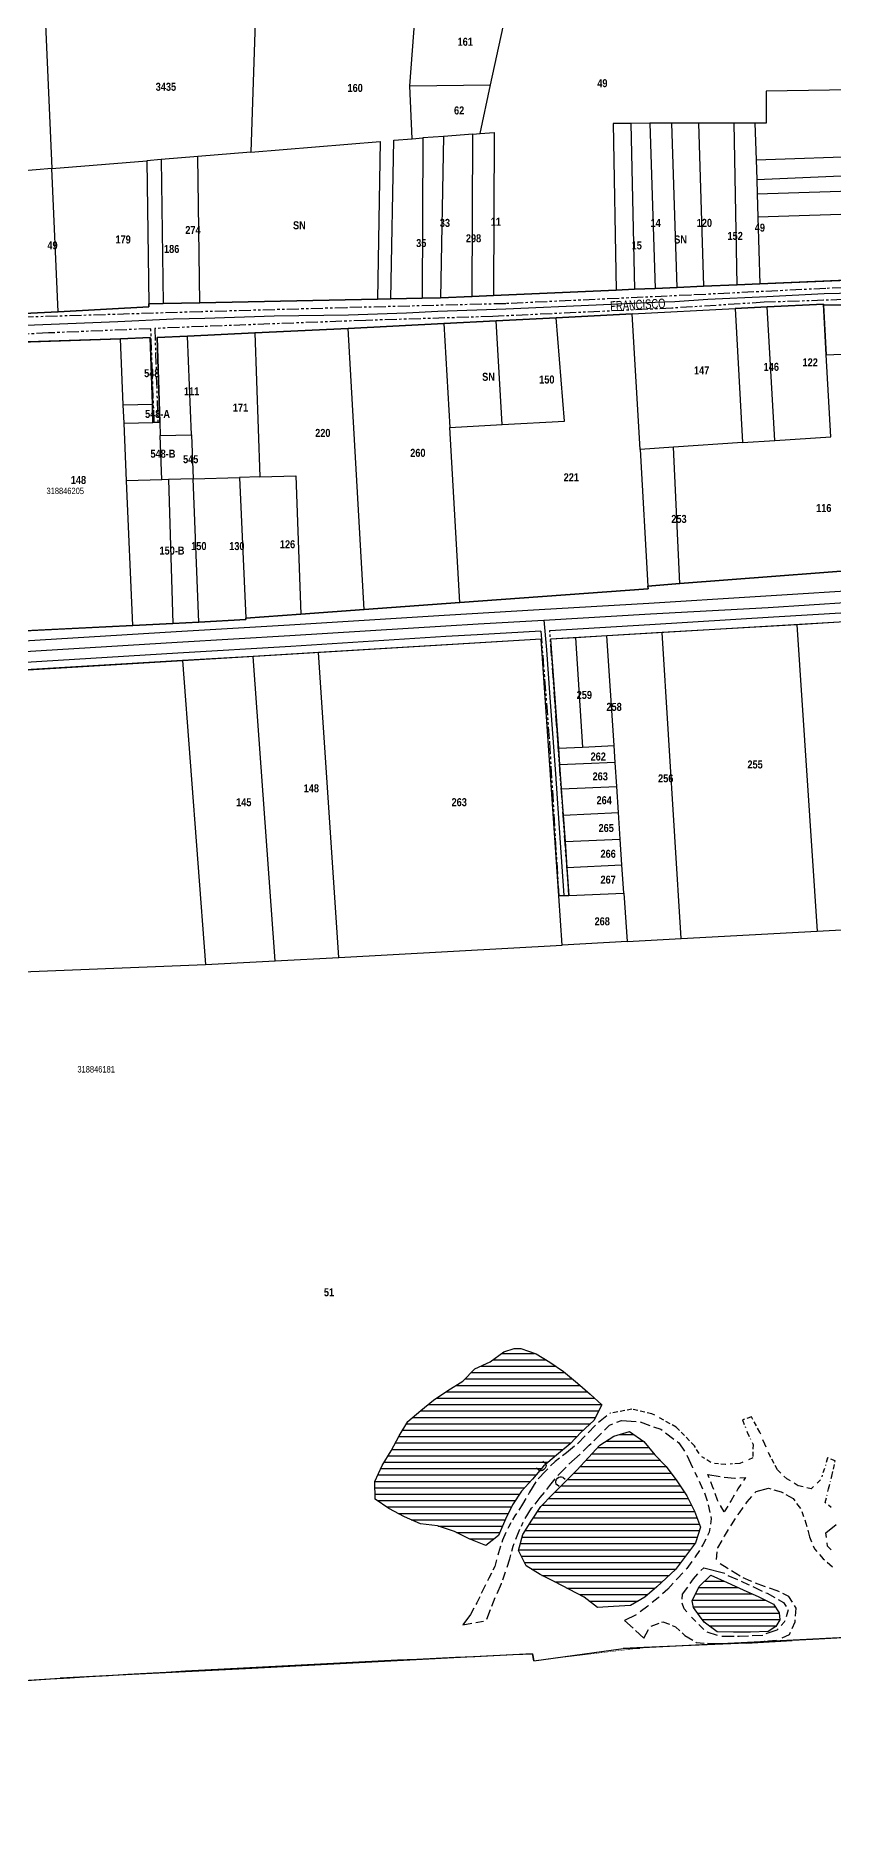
# Model space of a CAD drawing. Extents: x 204834 to 208707, y 4853033 to 4855981.
# Drawn here: x 206371 to 206621, y 4853033 to 4853596 of the extents above; entities that cross this region are included whole.
import ezdxf
from ezdxf.enums import TextEntityAlignment as Align

# ---------------------------------------------------------------- set-up
doc = ezdxf.new("R2010")
doc.units = 0
doc.header["$LTSCALE"] = 1.5
doc.header["$MEASUREMENT"] = 0
for name, pattern in [('PHANTOMX2', [5, 2.5, -0.5, 0.5, -0.5, 0.5, -0.5]), ('TRACO_13', [8, 5, -1, 1, -1]), ('TRACO_15', [3, 2, -1])]:
    doc.linetypes.add(name, pattern=pattern)
for name, color, linetype in [('CD-MALHA-LOTES', 40, 'CONTINUOUS'), ('CD_TXT_QUADRA', 7, 'CONTINUOUS'), ('HD-HACH-HIDROG', 160, 'CONTINUOUS'), ('HD-LAGOS-PERENE', 170, 'CONTINUOUS'), ('LM-LIM-SETOR-FISCAL', 7, 'CONTINUOUS'), ('RU-QUADRAS', 6, 'CONTINUOUS'), ('SV-EIXO-RUA-N-PAV', 6, 'CONTINUOUS'), ('SV-EIXO-RUA-PAV', 20, 'CONTINUOUS'), ('SV-PONTE-BUEIRO', 249, 'CONTINUOUS'), ('SV-RUA-NAO-PAV-S-GUIA-C-GUIA', 7, 'PHANTOMX2'), ('SV-RUA-PAVIM-S-GUIA-C-GUIA', 7, 'CONTINUOUS'), ('SV-TXT-RUA-N-PAV-S-GUIA-C-GUIA', 7, 'CONTINUOUS'), ('Th_NmrPort', 7, 'CONTINUOUS')]:
    doc.layers.add(name, color=color, linetype=linetype)
doc.styles.add('ARIAL', font='ARIAL.TTF')
doc.styles.get("Standard").update_dxf_attribs({"font": 'swisscbo.ttf'})
doc.linetypes.add('Limite', pattern='A,20,-3,[130,ltypeshp.shx,S=6.35,R=0,X=0,Y=0],-3,20', length=46)

# ---------------------------------------------------------------- blocks, each defined once
blk = doc.blocks.new('*X4')
at = {"layer": 'HD-HACH-HIDROG', "color": 0}
for p, q in [((206580.462463, 4853112.990122), (206586.551866, 4853112.990183)), ((206576.570462, 4853106.989984), (206599.54931, 4853106.990214)), ((206577.577195, 4853108.990027), (206595.305145, 4853108.990204)), ((206578.583928, 4853110.99007), (206590.86478, 4853110.990193)), ((206576.886905, 4853104.989954), (206602.458685, 4853104.99021)), ((206578.22861, 4853102.989934), (206603.739028, 4853102.990189)), ((206579.686861, 4853100.989916), (206603.865561, 4853100.990158)), ((206581.892496, 4853098.989905), (206602.741171, 4853098.990114))]:
    blk.add_line(p, q, dxfattribs=at)
blk = doc.blocks.new('*X5')
at = {"layer": 'HD-HACH-HIDROG', "color": 0}
for p, q in [((206549.667633, 4853156.760885), (206561.149514, 4853156.761)), ((206553.707479, 4853158.760958), (206558.336809, 4853158.761005)), ((206545.122154, 4853152.760774), (206564.591782, 4853152.760968)), ((206546.997527, 4853154.760825), (206562.919397, 4853154.760985)), ((206539.560619, 4853146.760619), (206569.897749, 4853146.760922)), ((206541.459531, 4853148.760671), (206568.44562, 4853148.760941)), ((206543.274114, 4853150.760722), (206566.50663, 4853150.760954)), ((206533.54416, 4853140.76046), (206574.091442, 4853140.760865)), ((206535.555418, 4853142.760513), (206572.730737, 4853142.760885)), ((206537.560566, 4853144.760566), (206571.349878, 4853144.760904)), ((206528.200014, 4853134.760307), (206577.230157, 4853134.760798)), ((206529.638318, 4853136.760355), (206576.257412, 4853136.760821)), ((206531.579702, 4853138.760407), (206575.275957, 4853138.760844)), ((206524.36208, 4853128.76017), (206578.761559, 4853128.760714)), ((206525.617714, 4853130.760216), (206578.753223, 4853130.760747)), ((206526.891573, 4853132.760261), (206577.99169, 4853132.760772)), ((206522.875527, 4853124.760089), (206577.414409, 4853124.760635)), ((206523.412026, 4853126.760128), (206578.140148, 4853126.760675)), ((206522.339027, 4853122.760051), (206575.883272, 4853122.760586)), ((206523.151131, 4853120.760026), (206574.352814, 4853120.760538)), ((206524.129956, 4853118.760003), (206572.849163, 4853118.76049)), ((206526.278443, 4853116.759991), (206571.345513, 4853116.760442)), ((206529.572329, 4853114.759991), (206569.247719, 4853114.760388)), ((206533.588892, 4853112.759998), (206567.11851, 4853112.760334)), ((206537.366661, 4853110.760003), (206564.948831, 4853110.760279)), ((206541.285783, 4853108.760009), (206562.650894, 4853108.760223)), ((206544.372835, 4853106.760007), (206559.628484, 4853106.76016))]:
    blk.add_line(p, q, dxfattribs=at)
blk = doc.blocks.new('*X6')
at = {"layer": 'HD-HACH-HIDROG', "color": 0}
for p, q in [((206510.337818, 4853180.160907), (206533.881902, 4853180.161143)), ((206514.29655, 4853182.16098), (206530.816166, 4853182.161145)), ((206517.062868, 4853184.16104), (206527.291408, 4853184.161143)), ((206502.78624, 4853174.160733), (206541.468626, 4853174.161119)), ((206505.505368, 4853176.160793), (206539.104846, 4853176.161129)), ((206507.402853, 4853178.160845), (206536.708141, 4853178.161138)), ((206494.02568, 4853168.160546), (206548.207671, 4853168.161088)), ((206496.711523, 4853170.160606), (206546.005278, 4853170.161099)), ((206499.668711, 4853172.160668), (206543.766883, 4853172.161109)), ((206489.159448, 4853164.160431), (206546.325609, 4853164.161003)), ((206491.493824, 4853166.160488), (206547.356433, 4853166.161046)), ((206484.846765, 4853158.160289), (206540.525818, 4853158.160846)), ((206486.039251, 4853160.160334), (206542.537653, 4853160.160899)), ((206487.247242, 4853162.160379), (206544.7121, 4853162.160954)), ((206481.508941, 4853152.160157), (206533.810258, 4853152.16068)), ((206482.700795, 4853154.160202), (206536.221979, 4853154.160737)), ((206483.77378, 4853156.160246), (206538.592434, 4853156.160794)), ((206478.319893, 4853146.160026), (206527.748201, 4853146.16052)), ((206479.219321, 4853148.160068), (206529.483245, 4853148.160571)), ((206480.284513, 4853150.160112), (206531.555958, 4853150.160624)), ((206477.418622, 4853142.159951), (206524.178204, 4853142.160419)), ((206477.420466, 4853144.159984), (206525.987268, 4853144.16047)), ((206477.459064, 4853140.159918), (206522.596093, 4853140.16037)), ((206478.16568, 4853138.159892), (206521.275308, 4853138.160324)), ((206481.040262, 4853136.159888), (206520.058196, 4853136.160278)), ((206484.603956, 4853134.159891), (206519.038039, 4853134.160235)), ((206488.732351, 4853132.159899), (206518.037269, 4853132.160192)), ((206497.161166, 4853130.15995), (206517.193501, 4853130.160151)), ((206502.872684, 4853128.159975), (206516.349734, 4853128.160109)), ((206506.971025, 4853126.159983), (206514.568462, 4853126.160058))]:
    blk.add_line(p, q, dxfattribs=at)
blk = doc.blocks.new('COD119', base_point=(205216.54, 4854430.11))
at = {"layer": 'SV-PONTE-BUEIRO'}
blk.add_lwpolyline([(205215.03, 4854428.11), (205215.03, 4854428.943333), (205215.03, 4854429.068333), (205215.155833, 4854429.401667), (205215.4075, 4854429.776667), (205215.785, 4854429.985), (205216.288333, 4854430.11), (205216.791667, 4854430.11), (205217.295, 4854429.985), (205217.6725, 4854429.776667), (205217.924167, 4854429.401667), (205218.05, 4854429.068333), (205218.05, 4854428.943333), (205218.05, 4854428.11)], dxfattribs=at)

msp = doc.modelspace()

# ---------------------------------------------------------------- linework, layer by layer
at = {"layer": 'CD-MALHA-LOTES', "linetype": 'Continuous'}
for p, q in [((206513.54, 4853580.56), (206520.4, 4853612.31)), ((206488.3, 4853580.18), (206490.54, 4853610.16)), ((206374.36, 4853601.74), (206376.42, 4853554.38)), ((206440.12, 4853606.51), (206438.61, 4853559.53)), ((206488.3, 4853580.18), (206513.54, 4853580.56)), ((206489.04, 4853563.67), (206488.3, 4853580.18)), ((206510.25, 4853565.33), (206513.54, 4853580.56)), ((206641.95, 4853579.29), (206599.6, 4853578.54)), ((206599.6, 4853578.54), (206599.6, 4853568.6)), ((206557.34, 4853568.5), (206551.81, 4853568.49)), ((206551.81, 4853568.49), (206552.79, 4853516.4)), ((206563.31, 4853568.52), (206557.34, 4853568.5)), ((206557.34, 4853568.5), (206558.52, 4853516.65)), ((206570.21, 4853568.53), (206563.31, 4853568.52)), ((206563.31, 4853568.52), (206564.9, 4853516.93)), ((206578.45, 4853568.55), (206570.21, 4853568.53)), ((206571.79, 4853517.22), (206570.21, 4853568.53)), ((206589.6, 4853568.58), (206578.45, 4853568.55)), ((206578.45, 4853568.55), (206580.01, 4853517.58)), ((206596.13, 4853568.59), (206589.6, 4853568.58)), ((206590.56, 4853518.04), (206589.6, 4853568.58)), ((206599.6, 4853568.6), (206596.13, 4853568.59)), ((206596.13, 4853568.59), (206596.48, 4853557.15)), ((206438.61, 4853559.53), (206478.99, 4853562.88)), ((206478.99, 4853562.88), (206478.14, 4853513.61)), ((206482.4, 4853513.7), (206483.25, 4853563.21)), ((206483.25, 4853563.21), (206489.04, 4853563.67)), ((206489.04, 4853563.67), (206492.38, 4853563.93)), ((206492.38, 4853563.93), (206492.18, 4853513.9)), ((206498.78, 4853564.43), (206492.38, 4853563.93)), ((206498.78, 4853564.43), (206497.92, 4853514.02)), ((206507.98, 4853565.15), (206498.78, 4853564.43)), ((206507.78, 4853514.45), (206507.98, 4853565.15)), ((206507.98, 4853565.15), (206510.25, 4853565.33)), ((206510.25, 4853565.33), (206514.68, 4853565.68)), ((206514.68, 4853565.68), (206514.39, 4853514.74)), ((206376.42, 4853554.38), (206406.09, 4853556.84)), ((206410.56, 4853557.21), (206406.09, 4853556.84)), ((206406.09, 4853556.84), (206406.69, 4853512.14)), ((206422.05, 4853558.16), (206410.56, 4853557.21)), ((206410.56, 4853557.21), (206411.17, 4853512.23)), ((206438.61, 4853559.53), (206422.05, 4853558.16)), ((206422.66, 4853512.47), (206422.05, 4853558.16)), ((206596.48, 4853557.15), (206642.79, 4853558.65)), ((206596.48, 4853557.15), (206596.67, 4853550.97)), ((206376.42, 4853554.38), (206366.61, 4853553.57)), ((206378.37, 4853509.61), (206376.42, 4853554.38)), ((206596.67, 4853550.97), (206643.02, 4853552.99)), ((206596.67, 4853550.97), (206596.81, 4853546.52)), ((206596.81, 4853546.52), (206643.22, 4853548.02)), ((206596.81, 4853546.52), (206597.03, 4853539.24)), ((206643.52, 4853540.74), (206597.03, 4853539.24)), ((206597.03, 4853539.24), (206597.68, 4853518.35)), ((206552.79, 4853516.4), (206558.52, 4853516.65)), ((206558.52, 4853516.65), (206564.9, 4853516.93)), ((206564.9, 4853516.93), (206571.79, 4853517.22)), ((206571.79, 4853517.22), (206580.01, 4853517.58)), ((206580.01, 4853517.58), (206590.56, 4853518.04)), ((206590.56, 4853518.04), (206597.68, 4853518.35)), ((206597.68, 4853518.35), (206644.35, 4853520.37)), ((206378.37, 4853509.61), (206406.7, 4853511.13)), ((206406.69, 4853512.14), (206411.17, 4853512.23)), ((206406.7, 4853511.13), (206406.69, 4853512.14)), ((206411.17, 4853512.23), (206422.66, 4853512.47)), ((206422.66, 4853512.47), (206478.14, 4853513.61)), ((206478.14, 4853513.61), (206482.4, 4853513.7)), ((206482.4, 4853513.7), (206492.18, 4853513.9)), ((206492.18, 4853513.9), (206497.92, 4853514.02)), ((206497.92, 4853514.02), (206507.78, 4853514.45)), ((206507.78, 4853514.45), (206514.39, 4853514.74)), ((206514.39, 4853514.74), (206552.79, 4853516.4)), ((206599.99, 4853511.15), (206589.91, 4853510.63)), ((206617.54, 4853512.05), (206599.99, 4853511.15)), ((206602.3, 4853469.39), (206599.99, 4853511.15)), ((206618.43, 4853496.13), (206617.54, 4853512.05)), ((206644.52, 4853512.05), (206617.56, 4853511.71)), ((206617.56, 4853511.71), (206618.43, 4853496.13)), ((206367.63, 4853509.11), (206378.37, 4853509.61)), ((206498.91, 4853505.95), (206468.97, 4853504.41)), ((206515.31, 4853506.8), (206498.91, 4853505.95)), ((206498.91, 4853505.95), (206500.76, 4853473.47)), ((206533.97, 4853507.76), (206515.31, 4853506.8)), ((206517.15, 4853474.39), (206515.31, 4853506.8)), ((206557.8, 4853508.98), (206533.97, 4853507.76)), ((206536.63, 4853475.48), (206533.97, 4853507.76)), ((206557.8, 4853508.98), (206589.91, 4853510.63)), ((206560.23, 4853466.64), (206557.8, 4853508.98)), ((206589.91, 4853510.63), (206592.23, 4853468.73)), ((206397.84, 4853501.22), (206357.11, 4853499.8)), ((206407.15, 4853501.54), (206397.84, 4853501.22)), ((206398.75, 4853480.51), (206397.84, 4853501.22)), ((206407.82, 4853480.78), (206407.15, 4853501.54)), ((206418.82, 4853502.04), (206409.32, 4853501.59)), ((206409.32, 4853501.59), (206410.17, 4853475.11)), ((206439.85, 4853503.03), (206418.82, 4853502.04)), ((206420.04, 4853471.22), (206418.82, 4853502.04)), ((206468.97, 4853504.41), (206439.85, 4853503.03)), ((206439.85, 4853503.03), (206441.41, 4853458.06)), ((206473.97, 4853416.59), (206468.97, 4853504.41)), ((206618.43, 4853496.13), (206641.95, 4853497.2)), ((206619.86, 4853470.53), (206618.43, 4853496.13)), ((206398.75, 4853480.51), (206407.82, 4853480.78)), ((206398.99, 4853474.77), (206398.75, 4853480.51)), ((206408, 4853475.05), (206407.82, 4853480.78)), ((206398.99, 4853474.77), (206408, 4853475.05)), ((206399.77, 4853456.81), (206398.99, 4853474.77)), ((206410.17, 4853475.11), (206408, 4853475.05)), ((206410.17, 4853475.11), (206410.3, 4853470.93)), ((206500.76, 4853473.47), (206517.15, 4853474.39)), ((206503.87, 4853418.77), (206500.76, 4853473.47)), ((206517.15, 4853474.39), (206536.63, 4853475.48)), ((206410.3, 4853470.93), (206420.04, 4853471.22)), ((206410.74, 4853457.14), (206410.3, 4853470.93)), ((206420.04, 4853471.22), (206420.58, 4853457.43)), ((206570.72, 4853467.33), (206560.23, 4853466.64)), ((206560.23, 4853466.64), (206562.67, 4853423.94)), ((206592.23, 4853468.73), (206570.72, 4853467.33)), ((206572.66, 4853424.7), (206570.72, 4853467.33)), ((206592.23, 4853468.73), (206602.3, 4853469.39)), ((206602.3, 4853469.39), (206619.86, 4853470.53)), ((206410.74, 4853457.14), (206399.77, 4853456.81)), ((206401.73, 4853411.64), (206399.77, 4853456.81)), ((206412.86, 4853457.2), (206410.74, 4853457.14)), ((206420.58, 4853457.43), (206412.86, 4853457.2)), ((206412.86, 4853457.2), (206414.19, 4853412.27)), ((206420.58, 4853457.43), (206435.01, 4853457.86)), ((206422.35, 4853412.69), (206420.58, 4853457.43)), ((206441.41, 4853458.06), (206435.01, 4853457.86)), ((206435.01, 4853457.86), (206437.03, 4853413.9)), ((206441.41, 4853458.06), (206452.68, 4853458.39)), ((206452.68, 4853458.39), (206454.27, 4853415.15)), ((206572.66, 4853424.7), (206646.27, 4853430.33)), ((206503.87, 4853418.77), (206562.72, 4853423.05)), ((206562.67, 4853423.94), (206572.66, 4853424.7)), ((206562.72, 4853423.05), (206562.67, 4853423.94)), ((206454.27, 4853415.15), (206473.97, 4853416.59)), ((206473.97, 4853416.59), (206503.87, 4853418.77)), ((206365.7, 4853409.81), (206401.73, 4853411.64)), ((206401.73, 4853411.64), (206414.19, 4853412.27)), ((206414.19, 4853412.27), (206422.35, 4853412.69)), ((206422.35, 4853412.69), (206437.05, 4853413.44)), ((206437.03, 4853413.9), (206454.27, 4853415.15)), ((206437.05, 4853413.44), (206437.03, 4853413.9)), ((206609.18, 4853411.84), (206567.13, 4853409.37)), ((206629.04, 4853413.01), (206609.18, 4853411.84)), ((206609.18, 4853411.84), (206615.58, 4853316.08)), ((206529.28, 4853407.31), (206459.78, 4853403.17)), ((206534.81, 4853327.09), (206529.28, 4853407.31)), ((206540.1, 4853407.78), (206532.26, 4853407.32)), ((206532.26, 4853407.32), (206534.7, 4853373.3)), ((206549.8, 4853408.35), (206540.1, 4853407.78)), ((206540.1, 4853407.78), (206542.24, 4853373.62)), ((206567.13, 4853409.37), (206549.8, 4853408.35)), ((206552.09, 4853374.05), (206549.8, 4853408.35)), ((206573.12, 4853313.75), (206567.13, 4853409.37)), ((206417.22, 4853400.64), (206287.11, 4853392.89)), ((206439.36, 4853401.96), (206417.22, 4853400.64)), ((206417.22, 4853400.64), (206424.43, 4853305.7)), ((206459.78, 4853403.17), (206439.36, 4853401.96)), ((206446.21, 4853306.83), (206439.36, 4853401.96)), ((206466.15, 4853307.87), (206459.78, 4853403.17)), ((206534.7, 4853373.3), (206542.24, 4853373.62)), ((206534.7, 4853373.3), (206535.07, 4853368.06)), ((206542.24, 4853373.62), (206552.09, 4853374.05)), ((206552.44, 4853368.81), (206552.09, 4853374.05)), ((206542.57, 4853368.38), (206535.07, 4853368.06)), ((206535.07, 4853368.06), (206535.61, 4853360.55)), ((206552.44, 4853368.81), (206542.57, 4853368.38)), ((206552.94, 4853361.29), (206552.44, 4853368.81)), ((206535.61, 4853360.55), (206552.94, 4853361.29)), ((206535.61, 4853360.55), (206536.2, 4853352.38)), ((206553.49, 4853353.12), (206552.94, 4853361.29)), ((206536.2, 4853352.38), (206553.49, 4853353.12)), ((206536.2, 4853352.38), (206536.79, 4853344.13)), ((206554.04, 4853344.87), (206553.49, 4853353.12)), ((206536.79, 4853344.13), (206554.04, 4853344.87)), ((206536.79, 4853344.13), (206537.37, 4853336.03)), ((206554.58, 4853336.77), (206554.04, 4853344.87)), ((206537.37, 4853336.03), (206554.58, 4853336.77)), ((206555.17, 4853327.95), (206554.58, 4853336.77)), ((206537.37, 4853336.03), (206538, 4853327.22)), ((206538, 4853327.22), (206534.81, 4853327.09)), ((206535.88, 4853311.7), (206534.81, 4853327.09)), ((206538, 4853327.22), (206555.17, 4853327.95)), ((206555.17, 4853327.95), (206556.18, 4853312.81)), ((206573.12, 4853313.75), (206615.58, 4853316.08)), ((206615.58, 4853316.08), (206634.17, 4853317.12)), ((206466.15, 4853307.87), (206535.88, 4853311.7)), ((206556.18, 4853312.81), (206535.88, 4853311.7)), ((206556.18, 4853312.81), (206573.12, 4853313.75)), ((206294.8, 4853300.38), (206424.43, 4853305.7)), ((206424.43, 4853305.7), (206446.21, 4853306.83)), ((206446.21, 4853306.83), (206466.15, 4853307.87)), ((206625.51, 4853095.4), (206614.27, 4853094.76)), ((206526.63, 4853090.28), (206502.04, 4853089.01)), ((206527.08, 4853088.1), (206526.63, 4853090.28)), ((206527.08, 4853088.1), (206555, 4853091.92)), ((206561.38, 4853092.2), (206555, 4853091.92)), ((206593.51, 4853093.58), (206561.38, 4853092.2)), ((206593.51, 4853093.58), (206607.71, 4853094.39)), ((206614.27, 4853094.76), (206607.71, 4853094.39)), ((206403.59, 4853083.9), (206379.03, 4853082.63)), ((206436.89, 4853085.63), (206403.59, 4853083.9)), ((206466.47, 4853087.16), (206436.89, 4853085.63)), ((206492.29, 4853088.5), (206466.47, 4853087.16)), ((206502.04, 4853089.01), (206492.29, 4853088.5)), ((206333.9, 4853079.74), (206379.03, 4853082.63))]:
    msp.add_line(p, q, dxfattribs=at)
at = {"layer": 'HD-LAGOS-PERENE'}
for points in [[(206523.21, 4853141.09), (206520.41, 4853136.85), (206518.13, 4853132.38), (206515.97, 4853127.26), (206512.02, 4853124.16), (206506.87, 4853126.2), (206502.22, 4853128.48), (206496.89, 4853130.25), (206491.66, 4853130.86), (206486.57, 4853133.12), (206481.73, 4853135.68), (206477.49, 4853138.63), (206477.38, 4853144.07), (206479.66, 4853149.14), (206482.47, 4853153.73), (206484.97, 4853158.39), (206487.7, 4853162.91), (206491.68, 4853166.32), (206495.72, 4853169.49), (206500.2, 4853172.52), (206504.85, 4853175.47), (206508.55, 4853179.37), (206513.41, 4853181.52), (206517.67, 4853184.6), (206520.87, 4853185.63), (206523, 4853185.64), (206527.73, 4853184.01), (206532.07, 4853181.41), (206536.35, 4853178.46), (206540.7, 4853174.83), (206544.63, 4853171.41), (206548.33, 4853168.05), (206545.82, 4853163.18), (206541.83, 4853159.51), (206538.35, 4853155.91), (206534.08, 4853152.4), (206530.09, 4853148.86), (206526.62, 4853144.86)], [(206565.5, 4853111.24), (206561.72, 4853107.95), (206557.22, 4853105.39), (206551.98, 4853105.03), (206546.96, 4853104.76), (206542.73, 4853108.03), (206538.16, 4853110.34), (206533.57, 4853112.77), (206529.05, 4853115.02), (206524.59, 4853117.82), (206522.28, 4853122.54), (206523.64, 4853127.61), (206526.44, 4853132.07), (206529.24, 4853136.35), (206532.88, 4853140.1), (206536.47, 4853143.67), (206540.47, 4853147.67), (206544.09, 4853151.66), (206547.7, 4853155.51), (206552.01, 4853158.25), (206556.96, 4853159.74), (206561.39, 4853156.59), (206564.81, 4853152.5), (206568.41, 4853148.81), (206571.67, 4853144.32), (206574.82, 4853139.69), (206577.2, 4853134.84), (206579.1, 4853129.85), (206577.59, 4853124.99), (206574.39, 4853120.81), (206571.27, 4853116.66)], [(206578.83, 4853102.18), (206576.94, 4853104.72), (206576.5, 4853106.85), (206578.75, 4853111.32), (206582.39, 4853114.87), (206587.46, 4853112.58), (206592.45, 4853110.25), (206597.3, 4853108.11), (206601.92, 4853105.81), (206603.74, 4853103.05), (206603.87, 4853100.92), (206602.67, 4853098.86), (206600.21, 4853097.25), (206594.69, 4853096.99), (206589.39, 4853097.07), (206584.36, 4853097.18), (206580.27, 4853100.18)]]:
    msp.add_lwpolyline(points, close=True, dxfattribs=at)
at = {"layer": 'LM-LIM-SETOR-FISCAL', "linetype": 'Limite', "ltscale": 0.1, "const_width": 0.13, "flags": 128}
msp.add_lwpolyline([(208132.13, 4853213.19), (208114.89, 4853209.76), (208079.6, 4853197.34), (208051.55, 4853180.72), (208025.58, 4853147.48), (208008.96, 4853121.51), (207990.27, 4853095.54), (207977.18, 4853074.27), (207977.18, 4853074.27), (207977.25, 4853074.22), (207977.18, 4853074.27), (207956.1, 4853085.93), (207945.82, 4853090.68), (207936.07, 4853099.64), (207925.79, 4853113.08), (207912.87, 4853122.04), (207901.27, 4853129.42), (207885.99, 4853134.43), (207866.22, 4853130.48), (207857.06, 4853117.3), (207855.74, 4853109.65), (207854.29, 4853104.12), (207849.81, 4853098.58), (207843.48, 4853094.63), (207832.35, 4853091.47), (207826.81, 4853088.04), (207822.46, 4853090.02), (207820.49, 4853094.5), (207817.85, 4853098.72), (207811.26, 4853102.27), (207805.07, 4853103.59), (207799.14, 4853104.38), (207790.7, 4853104.38), (207787.01, 4853100.03), (207786.62, 4853093.31), (207788.2, 4853087.12), (207790.57, 4853079.61), (207790.97, 4853071.24), (207790.84, 4853064.52), (207788.33, 4853057.66), (207782.8, 4853050.28), (207778.71, 4853047.25), (207773.44, 4853045.67), (207762.04, 4853043.3), (207754.13, 4853041.45), (207747.15, 4853035.92), (207736.87, 4853033.41), (207724.88, 4853033.81), (207719.34, 4853036.97), (207718.29, 4853046.46), (207718.15, 4853057.73), (207718.02, 4853064.06), (207716.7, 4853070.78), (207713.41, 4853075.39), (207708.27, 4853076.71), (207703.66, 4853075.26), (207699.7, 4853071.57), (207695.82, 4853066.3), (207691.07, 4853063.26), (207679.08, 4853063.26), (207668.54, 4853066.43), (207663.92, 4853071.17), (207660.23, 4853076.31), (207656.54, 4853081.71), (207653.12, 4853086.99), (207651.8, 4853094.76), (207650.35, 4853101.35), (207645.47, 4853108.07), (207638.75, 4853112.42), (207633.48, 4853114.13), (207625.51, 4853116.05), (207616.55, 4853118.55), (207607.72, 4853121.45), (207599.15, 4853123.03), (207589.26, 4853124.48), (207579.64, 4853122.9), (207567.98, 4853122.5), (207563.63, 4853123.29), (207559.41, 4853125.53), (207549.66, 4853131.07), (207540.31, 4853134.1), (207534.9, 4853135.16), (207526.34, 4853135.42), (207517.37, 4853134.63), (207509.86, 4853132.26), (207501.03, 4853132.12), (207496.16, 4853134.1), (207489.44, 4853138.19), (207485.09, 4853140.95), (207483.24, 4853145.3), (207433.38, 4853135.75), (207434.67, 4853127.72), (207426.82, 4853124.81), (207415.73, 4853122.98), (207396.77, 4853120.95), (207392.49, 4853119.11), (207387.47, 4853118.39), (207381.3, 4853117.24), (207376.56, 4853116.38), (207369.1, 4853115.23), (207357.97, 4853112.75), (207344.5, 4853111.15), (207333.42, 4853111.36), (207328.77, 4853111.37), (207320.7, 4853109.57), (207319.42, 4853105.86), (207317.92, 4853104.36), (207313.42, 4853103), (207306.84, 4853102), (207303.18, 4853099.75), (207300.74, 4853099.94), (207297.24, 4853101.27), (207294.36, 4853102.41), (207290.13, 4853102.41), (207285.91, 4853101.58), (207283.75, 4853100.66), (207281.89, 4853098.7), (207278.14, 4853097.67), (207267.11, 4853095.09), (207250.59, 4853091.4), (207242.24, 4853089.87), (207232.02, 4853089.01), (207225.74, 4853087.76), (207218.42, 4853086.81), (207208.78, 4853084.88), (207201.06, 4853083.36), (207192.55, 4853081.52), (207188.75, 4853080.47), (207183.81, 4853079.34), (207181.54, 4853078.81), (207178.97, 4853078.21), (207175.42, 4853077.24), (207161.51, 4853073.61), (207134.62, 4853067.5), (207121.18, 4853063.43), (207109.77, 4853060.98), (207083.02, 4853055.24), (207071.92, 4853053.66), (207063.04, 4853052.2), (207057.57, 4853051.22), (207048.59, 4853049.32), (207041.5, 4853047.9), (207028.02, 4853045.07), (207018.95, 4853043.22), (207009.04, 4853041.02), (207007.25, 4853052.87), (207006.42, 4853057.28), (207004.98, 4853065.92), (207003.06, 4853076.97), (207001.71, 4853082.51), (207000.15, 4853089.03), (206998.25, 4853095.75), (206995.98, 4853101.99), (206993.74, 4853107.81), (206987.39, 4853105.57), (206977.81, 4853100.47), (206967.6, 4853097.61), (206962.59, 4853093.58), (206958.92, 4853089.46), (206955.6, 4853082.5), (206950.01, 4853078.17), (206943.28, 4853074.5), (206936.66, 4853071.45), (206932.61, 4853069.6), (206929.01, 4853068.36), (206924.61, 4853067.87), (206920.58, 4853068.19), (206915.12, 4853068.72), (206902.95, 4853070.8), (206891.38, 4853067.85), (206880.4, 4853065.73), (206872.64, 4853064.04), (206858.24, 4853060.22), (206847.8, 4853057.54), (206840.17, 4853055.43), (206828.46, 4853052.32), (206822.53, 4853050.63), (206811.52, 4853047.66), (206803.01, 4853045.24), (206783.97, 4853039.27), (206779.35, 4853035.22), (206768.83, 4853039.64), (206726.11, 4853063.48), (206713.2, 4853068.45), (206676.44, 4853090.31), (206672.42, 4853095.9), (206668.43, 4853097.71), (206665.78, 4853098.35), (206614.27, 4853094.76), (206560.2, 4853092.06), (206527.07, 4853088.1), (206526.63, 4853090.28), (206436.89, 4853085.62), (206403.59, 4853083.9), (206378.69, 4853082.54), (206306.59, 4853077.18), (206281.43, 4853073.09), (206250.76, 4853068.13), (206249.32, 4853067.81), (206241.73, 4853106.06), (206174.74, 4853099.25), (206115.25, 4853096.39), (206097.24, 4853093.29), (206088.22, 4853093.5), (206047.56, 4853092.24), (205987.11, 4853086.63), (205973.22, 4853086.23), (205954.27, 4853084.91), (205875.14, 4853081.42), (205864.61, 4853080.53), (205796.33, 4853076.78), (205791.35, 4853076.88), (205760.46, 4853075.4), (205708.12, 4853073.2), (205697.96, 4853072.98), (205694.02, 4853072.84), (205648.48, 4853073.83), (205657.67, 4853139.89), (205663.09, 4853176.52), (205673.5, 4853240.08), (205679.81, 4853273), (205682.39, 4853291.1), (205686.45, 4853319.25), (205690.23, 4853344.16), (205693.06, 4853366.18), (205695.8, 4853385.06), (205698.77, 4853405.47), (205701.84, 4853427.15), (205703.38, 4853440.04), (205705.6, 4853461.25), (205707.13, 4853485.05), (205708.09, 4853504.93), (205707.25, 4853529.87), (205706.63, 4853547.82), (205704.33, 4853573.07), (205701.82, 4853593.22), (205697.65, 4853618.26), (205692.43, 4853645.81), (205685.96, 4853670.23), (205679.7, 4853691.73), (205670, 4853719.35), (205658.78, 4853745.51), (205610.54, 4853829.65), (205562.78, 4853902.04), (205476.94, 4854024.43), (205418.69, 4854109.18), (205356.81, 4854200.14), (205285.27, 4854304.56), (205232.63, 4854379.82), (205148.32, 4854500.33), (205059.6, 4854625.34), (204995.99, 4854716.47), (204934.98, 4854801.22), (204887.55, 4854871.19), (204871.08, 4854893.76), (204835.64, 4854946.28), (204834.25, 4854948.2), (204845.64, 4854959.83), (204876.75, 4854964.71), (204914.35, 4854970.84), (204996.87, 4854983.31), (205090.66, 4854997.71), (205105.98, 4854999.94), (205187.94, 4855012.05), (205245.94, 4855021.11), (205272.68, 4855025.85), (205289.82, 4855028.52), (205353.63, 4855038.1), (205379.87, 4855044.32), (205380.17, 4855053.59), (205399.55, 4855054.95), (205426.54, 4855056.03), (205437.99, 4855056.62), (205499.63, 4855060.67), (205539.31, 4855063.19), (205567.09, 4855064.98), (205582.41, 4855066.09), (205635.91, 4855070), (205692.95, 4855073.42), (205739.37, 4855076.32), (205755.85, 4855076.88), (205779.09, 4855078.91), (205796.39, 4855080.33), (205832.27, 4855082.2), (205855.36, 4855083.58), (205884.96, 4855084.97), (205904.85, 4855085.43), (205945.85, 4855088.06), (205975.45, 4855089.94), (205990.04, 4855090.61), (206010.45, 4855091.62), (206021.42, 4855091.93), (206022.38, 4855094.63), (206023.19, 4855099.07), (206023.73, 4855105.32), (206023.73, 4855114.57), (206023.61, 4855122.77), (206023.73, 4855128.91), (206023.31, 4855148.74), (206059.09, 4855155.08), (206090.43, 4855139.24), (206138.56, 4855111.07), (206178.75, 4855088.19), (206206.79, 4855072.52), (206222.46, 4855062.86), (206230.38, 4855057.64), (206237.19, 4855052.51), (206245.02, 4855046.96), (206277.61, 4855028.92), (206315.11, 4855009.06), (206322.43, 4855004.94), (206334.61, 4854998.15), (206344.05, 4854991.94), (206370.01, 4854978.16), (206377.13, 4854974.52), (206383.62, 4854970.88), (206391.86, 4854965.97), (206400.96, 4854960.99), (206409.67, 4854956.24), (206418.06, 4854951.81), (206428.03, 4854946.58), (206436.74, 4854941.99), (206446.39, 4854936.45), (206454.94, 4854931.86), (206463.33, 4854927.27), (206473.94, 4854921.41), (206483.44, 4854916.66), (206493.49, 4854911.28), (206502.2, 4854906.53), (206509.16, 4854902.73), (206517.55, 4854899.17), (206528.48, 4854896), (206549.69, 4854889.67), (206564.41, 4854883.97), (206567.2, 4854879.08), (206570.83, 4854883.26), (206576.05, 4854891.17), (206582.86, 4854902.57), (206588.24, 4854910.17), (206594.1, 4854919.67), (206601.38, 4854929.09), (206611.99, 4854937.95), (206625.76, 4854949.98), (206640.32, 4854965.18), (206646.34, 4854973.73), (206650.93, 4854980.7), (206656.31, 4854989.4), (206659.8, 4854993.84), (206666.37, 4855000.56), (206674.91, 4855008.32), (206682.51, 4855016.24), (206687.1, 4855021.3), (206689.8, 4855026.21), (206695.97, 4855035.87), (206702.46, 4855046.95), (206709.74, 4855060.01), (206715.44, 4855068.88), (206721.77, 4855075.21), (206727.79, 4855082.65), (206732.22, 4855088.66), (206736.5, 4855097.05), (206739.58, 4855106.79), (206740.85, 4855116.29), (206741.17, 4855125.63), (206741.64, 4855134.02), (206741.17, 4855142.09), (206742.12, 4855150.72), (206742.75, 4855160.06), (206742.43, 4855173.36), (206743.07, 4855183.81), (206745.76, 4855192.36), (206748.45, 4855197.74), (206758.11, 4855205.5), (206768.24, 4855208.82), (206775.2, 4855210.56), (206778.84, 4855212.3), (206783.44, 4855216.26), (206786.6, 4855221.64), (206789.29, 4855225.29), (206792.14, 4855229.4), (206795.63, 4855232.73), (206801.01, 4855234.47), (206808.45, 4855236.21), (206816.52, 4855237.63), (206822.22, 4855240.17), (206827.6, 4855242.54), (206831.4, 4855244.28), (206836.63, 4855244.44), (206839.95, 4855243.97), (206842.19, 4855243.65), (206845.62, 4855240.46), (206849.62, 4855235.99), (206854.58, 4855232.12), (206859.64, 4855229.78), (206864.76, 4855227.39), (206870.2, 4855225.04), (206874.73, 4855222.3), (206878.92, 4855219.29), (206882.98, 4855215.83), (206887.98, 4855212.7), (206893.95, 4855209.85), (206900.29, 4855207.85), (206907.15, 4855206.19), (206913.73, 4855205.04), (206920.81, 4855203.6), (206927.56, 4855201.94), (206933.6, 4855200.48), (206939.89, 4855199.17), (206945.67, 4855197.5), (206951.88, 4855196.77), (206955.65, 4855197.17), (206957.31, 4855197.34), (206961.86, 4855199.66), (206966.53, 4855198.43), (206972.05, 4855197.76), (206977.41, 4855196.39), (206983.23, 4855195.87), (206988.52, 4855195.58), (206994.38, 4855194.99), (206999.44, 4855194.4), (207005.61, 4855193.62), (207012.36, 4855193.6), (207017.57, 4855195.37), (207023.03, 4855199.41), (207027.73, 4855202.05), (207032.27, 4855204.91), (207036.83, 4855207.98), (207041.71, 4855210.66), (207047.65, 4855212.46), (207053.63, 4855214.05), (207060.03, 4855216.42), (207065.62, 4855219.18), (207071.3, 4855222.28), (207076, 4855226.44), (207079.82, 4855231.03), (207081.1, 4855236.76), (207082.6, 4855241.31), (207088.02, 4855243.94), (207090.58, 4855249.59), (207089.81, 4855256.18), (207088.3, 4855261.39), (207091.68, 4855264.78), (207096.44, 4855266.15), (207101.11, 4855269.63), (207105.02, 4855274.18), (207109.74, 4855275.56), (207115.56, 4855275.11), (207120.83, 4855274.22), (207125.84, 4855273.37), (207131.74, 4855271.63), (207137.13, 4855270.1), (207140.28, 4855270.08), (207149.52, 4855272.92), (207159.75, 4855279.15), (207168.21, 4855287.16), (207178.44, 4855293.84), (207190.46, 4855299.18), (207198.91, 4855306.29), (207210.48, 4855312.52), (207226.05, 4855320.31), (207238.96, 4855331.88), (207248.75, 4855350.57), (207250.97, 4855379.94), (207256.76, 4855404.86), (207263.43, 4855423.99), (207271.89, 4855446.69), (207282.57, 4855472.94), (207294.81, 4855494.97), (207326.84, 4855524.34), (207365.56, 4855558.16), (207387.07, 4855586.87), (207407.16, 4855615.16), (207422.96, 4855638.92), (207434.53, 4855666.07), (207438.09, 4855689.65), (207436.31, 4855734.15), (207437.65, 4855776.65), (207435.87, 4855804.68), (207437.2, 4855838.5), (207442.99, 4855862.09), (207450.11, 4855888.79), (207460.34, 4855908.81), (207484.89, 4855935.84), (207514.89, 4855951.47), (207555.87, 4855955.7), (207618.39, 4855944.29), (207657.68, 4855935.84), (207679.23, 4855930.77), (207701.08, 4855927.5), (207727.34, 4855933.29), (207757.59, 4855943.08), (207797.2, 4855948.42), (207840.36, 4855943.52), (207880.86, 4855931.06), (207908.47, 4855922.08), (207928.08, 4855916.75), (207978.98, 4855907.33), (207988.92, 4855905.77), (208022.36, 4855902.14), (208058.85, 4855901.25), (208090, 4855903.03), (208114.96, 4855908.68), (208130.68, 4855913.81), (208161.85, 4855928.41), (208188.89, 4855948.62), (208218.29, 4855981.06), (208246.45, 4855971.34), (208278.32, 4855947.49), (208315.9, 4855902.87), (208367.57, 4855812.45), (208407.49, 4855740.82), (208443.9, 4855682.11), (208501.44, 4855564.09), (208520.23, 4855513.59), (208554.28, 4855420.83), (208582.46, 4855346.85), (208608.3, 4855254.08), (208634.13, 4855164.83), (208662.31, 4855069.71), (208689.32, 4854981.64), (208696.37, 4854928.8), (208702.51, 4854871.1), (208702.64, 4854844.17), (208698.6, 4854815.34), (208685.17, 4854772.09), (208669.12, 4854736.78), (208666.53, 4854731.08), (208618.81, 4854675.16), (208569.26, 4854639.06), (208558.41, 4854631.16), (208530.44, 4854622.7), (208494.29, 4854611.78), (208442.09, 4854593.13), (208386.91, 4854561.82), (208367.53, 4854543.92), (208320.55, 4854507.76), (208301.91, 4854481.66), (208287, 4854448.85), (208272.08, 4854390.69), (208264.63, 4854342.97), (208264.41, 4854341.07), (208259.41, 4854296.74), (208259.41, 4854241.19), (208259.41, 4854191.98), (208256.43, 4854122.63), (208248.97, 4854065.96), (208232.56, 4854015.63), (208216.16, 4853966.42), (208198.26, 4853911.24), (208184.84, 4853872.46), (208177.39, 4853828.47), (208173.66, 4853792.31), (208166.95, 4853749.8), (208162.4, 4853719.3), (208164.42, 4853685.56), (208172.06, 4853630.34), (208197.55, 4853545.38), (208223.89, 4853510.55), (208245.13, 4853460.42), (208259.57, 4853406.68), (208260.42, 4853403.5), (208260.52, 4853398.64), (208261.27, 4853362.72), (208252.77, 4853293.05), (208222.19, 4853252.27), (208166.97, 4853226.79)], close=True, dxfattribs=at)
at = {"layer": 'RU-QUADRAS', "linetype": 'Continuous'}
for points in [[(206644.35, 4853520.37), (206597.68, 4853518.35), (206590.56, 4853518.04), (206580.01, 4853517.58), (206571.79, 4853517.23), (206564.9, 4853516.93), (206558.52, 4853516.65), (206552.79, 4853516.4), (206514.39, 4853514.74), (206507.78, 4853514.45), (206497.92, 4853514.02), (206492.18, 4853513.9), (206482.4, 4853513.7), (206478.14, 4853513.61), (206422.66, 4853512.47), (206411.17, 4853512.23), (206406.69, 4853512.14), (206406.7, 4853511.13), (206378.37, 4853509.61), (206367.63, 4853509.11)], [(206357.11, 4853499.8), (206397.84, 4853501.22), (206407.15, 4853501.54), (206407.82, 4853480.78), (206408, 4853475.05), (206410.17, 4853475.11), (206409.32, 4853501.59), (206418.82, 4853502.04), (206439.85, 4853503.03), (206468.97, 4853504.41), (206498.91, 4853505.95), (206515.31, 4853506.8), (206533.97, 4853507.76), (206557.8, 4853508.98), (206589.91, 4853510.63), (206599.99, 4853511.15), (206617.54, 4853512.05), (206617.56, 4853511.71), (206644.52, 4853512.05)], [(206646.27, 4853430.33), (206572.66, 4853424.7), (206562.67, 4853423.94), (206562.72, 4853423.05), (206503.87, 4853418.77), (206473.97, 4853416.59), (206454.27, 4853415.15), (206437.03, 4853413.9), (206437.05, 4853413.44), (206422.35, 4853412.69), (206414.19, 4853412.27), (206401.73, 4853411.64), (206361.71, 4853409.66)]]:
    msp.add_lwpolyline(points, dxfattribs=at)
msp.add_lwpolyline([(206650.8, 4853414.29), (206532.26, 4853407.32), (206538, 4853327.22), (206534.81, 4853327.09), (206529.28, 4853407.31), (205980.98, 4853374.22), (205796.03, 4853360.87), (205706.57, 4853355.74), (205697.82, 4853295.88), (205838.06, 4853302.84), (206041.03, 4853316.75), (206076.59, 4853318.59), (206074.66, 4853359), (206076.77, 4853359.07), (206078.74, 4853318.7), (206127.18, 4853321.2), (206137.7, 4853188.93), (206250.97, 4853195.93), (206270.21, 4853071.28, -0.033669), (206333.9, 4853079.74, -0.005939), (206526.63, 4853090.28), (206527.07, 4853088.1), (206555.01, 4853091.91), (206644.85, 4853096.49)], format="xyb", dxfattribs=at)
at = {"layer": 'SV-EIXO-RUA-N-PAV'}
for points in [[(206368.39, 4853505.49), (206397.04, 4853506.57), (206414.41, 4853507.46), (206424.26, 4853507.64), (206445.84, 4853508.36), (206469.11, 4853508.71), (206487.2, 4853509.25), (206497.05, 4853509.79), (206518.26, 4853510.51), (206546.55, 4853511.76), (206565, 4853512.65), (206571.08, 4853512.83), (206581.38, 4853513.55), (206599.82, 4853514.44), (206617.73, 4853515.34), (206632.28, 4853515.61)], [(206530.11, 4853413.23), (206530.99, 4853403.98), (206532.03, 4853389.07), (206533.79, 4853365.29), (206535.11, 4853345.27), (206536.4, 4853327.22)]]:
    msp.add_lwpolyline(points, dxfattribs=at)
at = {"layer": 'SV-EIXO-RUA-PAV'}
msp.add_lwpolyline([(205796.34, 4853367.42), (205848.88, 4853370.59), (205891.45, 4853373.13), (205930.63, 4853376.1), (205955.31, 4853377.41), (205962.92, 4853377.58), (205997.23, 4853379.91), (206050.47, 4853383.66), (206059.82, 4853384.15), (206121.34, 4853387.96), (206129.39, 4853388.38), (206172.17, 4853391.77), (206230.73, 4853395.37), (206270.75, 4853397.28), (206314.49, 4853400.03), (206356, 4853402.78), (206415.61, 4853406.38), (206450.77, 4853408.5), (206499.55, 4853411.52), (206509.68, 4853412.08), (206530.11, 4853413.23), (206563.44, 4853415.28), (206600.29, 4853417.19), (206638.73, 4853419.73)], dxfattribs=at)
at = {"layer": 'SV-RUA-NAO-PAV-S-GUIA-C-GUIA'}
for points in [[(206650.12, 4853520.25), (206649.07, 4853518.66), (206646.46, 4853517.97), (206618.28, 4853516.93), (206576.15, 4853514.84), (206518.24, 4853512.16), (206468.62, 4853510.9), (206423.16, 4853509.63), (206366.4, 4853507.88), (206307.51, 4853504.83), (206262.97, 4853503.59), (206214.93, 4853501.44), (206175.49, 4853498.67), (206154.58, 4853497.22), (206122.09, 4853494.89), (206118.8, 4853493.92), (206117.27, 4853494.66), (206116.4, 4853496.74), (206114.79, 4853524.8), (206113.13, 4853559.23), (206111.99, 4853586.09), (206114.4, 4853588.44), (206118.07, 4853590.29)], [(206646.11, 4853514.34), (206617.59, 4853513.21), (206599.03, 4853512.59), (206570.18, 4853510.76), (206514.19, 4853508.15), (206474.56, 4853506.94), (206423.85, 4853505.03), (206408.57, 4853504.39), (206409.54, 4853475.09), (206408.4, 4853475.06), (206407.35, 4853504.34), (206375.35, 4853503), (206334.3, 4853500.87)], [(206529.22, 4853409.8), (206531.93, 4853375.12), (206534.81, 4853327.09), (206538, 4853327.22), (206532.03, 4853410.03)]]:
    msp.add_lwpolyline(points, dxfattribs=at)
at = {"layer": 'SV-RUA-NAO-PAV-S-GUIA-C-GUIA', "linetype": 'TRACO_13', "ltscale": 0.5}
msp.add_lwpolyline([(206556.73, 4853091.65), (206556.67, 4853092.06), (206560.2, 4853092.06)], dxfattribs=at)
at = {"layer": 'SV-RUA-PAVIM-S-GUIA-C-GUIA'}
for points in [[(206653.64, 4853425.33), (206650.76, 4853423.93), (206636.11, 4853423.07), (206596.2, 4853420.53), (206562.92, 4853418.51), (206528.71, 4853416.45), (206498.99, 4853414.77), (206450.64, 4853411.73), (206415.23, 4853409.63), (206355.68, 4853405.98), (206313.93, 4853403.33), (206269.87, 4853400.78), (206230.21, 4853398.18), (206171.14, 4853394.79), (206127.49, 4853391.39), (206125.88, 4853392.21), (206124.52, 4853394.09), (206123.98, 4853395.09)], [(206532.03, 4853410.03), (206563.28, 4853411.92), (206601.89, 4853414.28), (206635.3, 4853416.32), (206650.87, 4853417.06), (206653, 4853416.44), (206654.76, 4853415.01), (206656.08, 4853413.07)], [(206529.22, 4853409.8), (206509.35, 4853408.68), (206499.5, 4853408.12), (206451.15, 4853405.08), (206415.74, 4853402.98), (206356.19, 4853399.33), (206314.44, 4853396.68), (206270.38, 4853394.13), (206230.72, 4853391.53), (206171.65, 4853388.14), (206129.09, 4853384.82), (205930.88, 4853372.66), (205883.99, 4853369.27), (205813.52, 4853365.19), (205796.34, 4853364.05)]]:
    msp.add_lwpolyline(points, dxfattribs=at)
at = {"layer": 'SV-RUA-PAVIM-S-GUIA-C-GUIA', "linetype": 'Continuous'}
for points in [[(206549.88, 4853164.64), (206547.26, 4853162.53)], [(206552.93, 4853162.62), (206554.42, 4853163.18), (206558.97, 4853162.91)], [(206560.22, 4853162.74), (206563.33, 4853161.63)], [(206543.12, 4853158.43), (206540.63, 4853155.93)], [(206546.32, 4853161.77), (206546.2, 4853161.67), (206543.97, 4853159.32)], [(206545.82, 4853156.87), (206547.6, 4853158.64), (206548.21, 4853159.27)], [(206549.07, 4853160.14), (206550.66, 4853161.77), (206551.74, 4853162.18)], [(206564.48, 4853161.23), (206566.71, 4853160.43), (206567.14, 4853160.11)], [(206568.13, 4853159.37), (206570.82, 4853157.37)], [(206535.02, 4853151.43), (206533.67, 4853150.38), (206532.24, 4853148.97)], [(206539.7, 4853155.15), (206537.2, 4853153.13), (206535.98, 4853152.18)], [(206538.01, 4853149.5), (206541.47, 4853152.61), (206541.56, 4853152.7)], [(206542.43, 4853153.55), (206544.37, 4853155.44), (206544.95, 4853156.01)], [(206571.82, 4853156.63), (206572.37, 4853156.22), (206574.07, 4853153.56)], [(206574.83, 4853152.33), (206576.59, 4853148.5), (206576.64, 4853148.4)], [(206531.37, 4853148.11), (206530.65, 4853147.4), (206528.4, 4853144.95)], [(206534.52, 4853145.96), (206534.84, 4853146.36), (206537.14, 4853148.64)], [(206577.33, 4853147.01), (206578.08, 4853145.47)], [(206581.82, 4853145.24), (206581.39, 4853146.29), (206585.25, 4853145.66)], [(206586.52, 4853145.52), (206589.81, 4853145.2), (206590.05, 4853145.21)], [(206591.42, 4853145.3), (206593.17, 4853145.4)], [(206593.17, 4853145.4), (206592.51, 4853144.39)], [(206527.62, 4853143.98), (206525.73, 4853140.79), (206525.24, 4853139.94)], [(206527.4, 4853137.09), (206529.06, 4853139.16), (206530.33, 4853140.71)], [(206531.12, 4853141.67), (206532.08, 4853142.84), (206533.75, 4853144.97)], [(206578.7, 4853144.2), (206579.78, 4853141.88)], [(206580.34, 4853140.62), (206581.15, 4853138.11)], [(206583.26, 4853141.62), (206582.91, 4853142.59), (206582.34, 4853143.98)], [(206584.66, 4853137.9), (206584.44, 4853138.28), (206583.7, 4853140.36)], [(206589.68, 4853139.88), (206588.67, 4853138.18), (206588.32, 4853137.6)], [(206591.76, 4853143.23), (206590.83, 4853141.81), (206590.37, 4853141.04)], [(206596.11, 4853140.53), (206596.53, 4853141.04), (206600.4, 4853142.07), (206601.14, 4853141.85)], [(206602.08, 4853141.56), (206604.34, 4853140.88), (206604.91, 4853140.56)], [(206605.75, 4853140.08), (206608.04, 4853138.79), (206608.55, 4853138.1)], [(206521.61, 4853134.15), (206521.08, 4853133.36), (206520.37, 4853132.12)], [(206524.58, 4853138.8), (206523.54, 4853137), (206522.33, 4853135.21)], [(206524.34, 4853132.55), (206526.33, 4853135.75), (206526.62, 4853136.11)], [(206581.55, 4853136.86), (206581.56, 4853136.82), (206582.08, 4853134.4)], [(206587.62, 4853136.44), (206586.51, 4853134.61), (206585.37, 4853136.62)], [(206590.82, 4853133.68), (206591.26, 4853134.36), (206592.44, 4853135.96)], [(206593.29, 4853137.11), (206593.75, 4853137.73), (206595.15, 4853139.4)], [(206609.15, 4853137.28), (206610.32, 4853135.7)], [(206610.76, 4853134.77), (206611.31, 4853133.18)], [(206519.84, 4853131.18), (206519.1, 4853129.88), (206518.9, 4853129.44)], [(206521.43, 4853126.11), (206522.22, 4853128.2), (206522.7, 4853129.22)], [(206523.14, 4853130.17), (206523.71, 4853131.39)], [(206582.03, 4853129.58), (206581.83, 4853128.3), (206581.32, 4853127.27)], [(206582.35, 4853133.16), (206582.49, 4853132.48), (206582.22, 4853130.78)], [(206586.49, 4853126.84), (206586.59, 4853127.02), (206587.89, 4853129.1)], [(206588.61, 4853130.26), (206588.82, 4853130.59), (206590.07, 4853132.52)], [(206611.68, 4853132.12), (206612.05, 4853131.06), (206612.33, 4853130.01)], [(206612.62, 4853128.92), (206613.18, 4853126.81), (206613.84, 4853125.26)], [(206618.5, 4853126.59), (206618.33, 4853128.06), (206621.51, 4853130.66)], [(206516.67, 4853123.92), (206516.04, 4853121.87), (206515.82, 4853121.08)], [(206518.33, 4853128.19), (206517.23, 4853125.76), (206517.01, 4853125.04)], [(206520.18, 4853122.32), (206520.6, 4853123.92), (206520.92, 4853124.77)], [(206580.74, 4853126.1), (206579.83, 4853124.28), (206579.48, 4853123.73)], [(206584.53, 4853123.31), (206584.53, 4853123.35), (206585.84, 4853125.68)], [(206614.35, 4853124.05), (206614.77, 4853123.08), (206615.5, 4853122.23)], [(206619.92, 4853122.72), (206618.82, 4853123.87), (206618.69, 4853124.99)], [(206515.42, 4853119.6), (206514.87, 4853117.61), (206514.27, 4853116.42)], [(206518.68, 4853117.31), (206519.54, 4853119.91), (206519.89, 4853121.23)], [(206576.45, 4853119.13), (206574.83, 4853116.95), (206574.63, 4853116.74)], [(206578.76, 4853122.57), (206577.49, 4853120.54), (206577.3, 4853120.28)], [(206584.08, 4853119.72), (206584.37, 4853122.11)], [(206587.78, 4853116.79), (206587.45, 4853116.99), (206585.25, 4853118.41)], [(206616.26, 4853121.35), (206617.45, 4853119.96), (206617.85, 4853119.62)], [(206618.7, 4853118.89), (206620.37, 4853117.47)], [(206511.95, 4853111.85), (206511.12, 4853110.2), (206510.62, 4853109.16)], [(206513.77, 4853115.44), (206513, 4853113.93), (206512.56, 4853113.06)], [(206515.55, 4853109.12), (206516.91, 4853112.24), (206516.95, 4853112.35)], [(206517.31, 4853113.38), (206518.21, 4853115.91)], [(206570.62, 4853112.36), (206568.94, 4853110.48), (206567.29, 4853109.01)], [(206573.58, 4853115.61), (206571.93, 4853113.84), (206571.52, 4853113.38)], [(206575.9, 4853112.2), (206576.98, 4853113.71), (206578.24, 4853115.22)], [(206579.24, 4853116.36), (206580.14, 4853117.11)], [(206580.14, 4853117.11), (206586.73, 4853115.47)], [(206587.71, 4853114.76), (206590.64, 4853113.47)], [(206591.47, 4853114.57), (206588.83, 4853116.16)], [(206591.79, 4853112.96), (206594.06, 4853111.97), (206594.33, 4853111.84)], [(206595.15, 4853112.87), (206594.85, 4853112.99), (206592.45, 4853114.05)], [(206599.47, 4853111.19), (206599.08, 4853111.32), (206596.33, 4853112.4)], [(206510.12, 4853108.13), (206509.2, 4853106.23), (206508.91, 4853105.67)], [(206513.93, 4853105.12), (206515, 4853107.84)], [(206566.2, 4853108.05), (206565.92, 4853107.8), (206564.04, 4853106.28)], [(206573.34, 4853107.38), (206573.53, 4853108.91), (206575.14, 4853111.15)], [(206574.88, 4853103.35), (206574, 4853104.36), (206573.38, 4853106.11)], [(206595.46, 4853111.31), (206598.43, 4853109.9)], [(206599.56, 4853109.37), (206599.92, 4853109.2), (206602.32, 4853107.87)], [(206603.77, 4853109.68), (206603.12, 4853110), (206600.7, 4853110.79)], [(206603.4, 4853107.27), (206605.04, 4853106.36), (206605.87, 4853105.04)], [(206607.89, 4853106.37), (206606.74, 4853108.19), (206604.88, 4853109.12)], [(206508.29, 4853104.49), (206507.29, 4853102.58), (206504.83, 4853099.34), (206507.64, 4853099.84)], [(206508.96, 4853100.08), (206511.31, 4853100.5)], [(206512.39, 4853101.08), (206513.52, 4853104.08)], [(206558.98, 4853102.45), (206555.36, 4853100.69), (206558.08, 4853098.24)], [(206562.87, 4853105.33), (206562.62, 4853105.13), (206560.26, 4853103.36)], [(206577.64, 4853100.34), (206576.71, 4853101.26), (206576.33, 4853101.7)], [(206605.47, 4853100.63), (206605.31, 4853100.12), (206604.33, 4853099.09)], [(206606.51, 4853104.01), (206606.53, 4853103.98), (206605.86, 4853101.87)], [(206607.75, 4853098.19), (206608.7, 4853100.24), (206608.74, 4853100.85)], [(206608.83, 4853102.07), (206609.02, 4853104.59), (206608.54, 4853105.35)], [(206558.82, 4853097.57), (206561.44, 4853095.2), (206562.9, 4853097.83)], [(206563.65, 4853098.87), (206566.18, 4853099.84)], [(206567.08, 4853100.19), (206567.33, 4853100.29), (206569.4, 4853099.49)], [(206570.29, 4853099.14), (206571.31, 4853098.75), (206572.68, 4853097.49)], [(206573.4, 4853096.82), (206574.27, 4853096.02), (206576.74, 4853094.5)], [(206580.13, 4853097.9), (206578.58, 4853099.43)], [(206584.48, 4853096), (206581.21, 4853097.04)], [(206589.59, 4853095.69), (206585.75, 4853095.69)], [(206594.11, 4853095.83), (206591.19, 4853095.69), (206590.73, 4853095.69)], [(206598.58, 4853096.05), (206595.23, 4853095.89)], [(206603.38, 4853098.08), (206603.02, 4853097.7), (206599.53, 4853096.49)], [(206604.66, 4853095.31), (206606.88, 4853096.34), (206607.22, 4853097.08)], [(206577.61, 4853093.97), (206577.79, 4853093.86), (206580.3, 4853093.65)], [(206581.28, 4853093.57), (206582.02, 4853093.51), (206585.54, 4853093.47)], [(206586.63, 4853093.49), (206590.46, 4853093.63)], [(206591.53, 4853093.67), (206594.97, 4853093.79)], [(206596.01, 4853093.91), (206599.01, 4853094.19), (206599.36, 4853094.22)], [(206600.41, 4853094.32), (206602.83, 4853094.55)]]:
    msp.add_lwpolyline(points, dxfattribs=at)
at = {"layer": 'SV-RUA-PAVIM-S-GUIA-C-GUIA', "linetype": 'TRACO_15', "ltscale": 0.5}
for points in [[(206564.8, 4853164.81), (206563.96, 4853165.28), (206557.66, 4853166.73), (206550.87, 4853165.44), (206550.82, 4853165.4)], [(206578.71, 4853152.88), (206577.22, 4853155.25), (206571.56, 4853161.07), (206565.86, 4853164.23)], [(206597.97, 4853158.86), (206597.7, 4853159.52), (206595.01, 4853164.31), (206592.23, 4853163.37), (206593.18, 4853160.95)], [(206593.62, 4853159.82), (206593.72, 4853159.56), (206594.74, 4853157.38)], [(206599.63, 4853154.84), (206599.2, 4853155.79), (206598.42, 4853157.73)], [(206582.33, 4853150.06), (206579.56, 4853151.83)], [(206595.26, 4853156.29), (206595.54, 4853155.68), (206595.45, 4853151.52), (206594.02, 4853150.91)], [(206604.27, 4853146.7), (206603.15, 4853147.79), (206601.03, 4853151.78), (206600.14, 4853153.74)], [(206619.98, 4853145.07), (206620.17, 4853145.81), (206621.2, 4853150.56), (206618.78, 4853151.53), (206618.14, 4853149.15)], [(206587, 4853149.43), (206586.95, 4853149.43), (206583.51, 4853149.72)], [(206592.36, 4853150.2), (206591.39, 4853149.79), (206588.38, 4853149.55)], [(206607.19, 4853144.28), (206606.06, 4853144.96), (206605.2, 4853145.79)], [(206617.85, 4853148.21), (206617.01, 4853145.58)], [(206611.21, 4853142.43), (206609.65, 4853142.8), (206608.1, 4853143.73)], [(206614.42, 4853142.52), (206613.72, 4853141.83), (206612.3, 4853142.17)], [(206616.6, 4853144.67), (206615.21, 4853143.3)], [(206618.26, 4853137.38), (206618.08, 4853137.53), (206618.69, 4853139.99)], [(206618.94, 4853140.99), (206619.16, 4853141.87), (206619.72, 4853144.07)], [(206619.97, 4853136.01), (206619.1, 4853136.71)]]:
    msp.add_lwpolyline(points, dxfattribs=at)

# ---------------------------------------------------------------- block references
at = {"layer": 'HD-LAGOS-PERENE'}
for name in ['*X6', '*X5', '*X4']:
    msp.add_blockref(name, (0, 0), dxfattribs=at)
at = {"layer": 'SV-PONTE-BUEIRO'}
for p, rotation in [((206530.36, 4853148.06, 7.47), 228), ((206534.31, 4853144.94, 7.47), 52.00000000000001)]:
    msp.add_blockref('COD119', p, dxfattribs=dict(at, rotation=rotation))

# ---------------------------------------------------------------- texts
at = {"layer": 'CD_TXT_QUADRA', "linetype": 'Continuous', "style": 'ARIAL', "width": 0.7}
for s, p in [('318846205', (206380.61, 4853453.66)), ('318846181', (206390.26, 4853272.92))]:
    msp.add_text(s, height=2, dxfattribs=at).set_placement(p, align=Align.MIDDLE)
at = {"layer": 'SV-TXT-RUA-N-PAV-S-GUIA-C-GUIA', "style": 'ARIAL', "width": 0.7}
msp.add_text('FRANCISCO', height=3, rotation=3, dxfattribs=at).set_placement((206550.98, 4853509.9))
at = {"layer": 'Th_NmrPort', "color": 1}
for s, p in [('161', (206503.21, 4853594)), ('3435', (206408.88, 4853579.94)), ('160', (206468.81, 4853579.57)), ('49', (206546.87, 4853581.05)), ('62', (206502.1, 4853572.54)), ('179', (206396.3, 4853532.22)), ('274', (206418.13, 4853535.18)), ('SN', (206451.79, 4853536.66)), ('33', (206497.66, 4853537.4)), ('298', (206505.8, 4853532.59)), ('11', (206513.57, 4853537.77)), ('14', (206563.51, 4853537.4)), ('SN', (206570.91, 4853532.22)), ('120', (206577.94, 4853537.4)), ('152', (206587.56, 4853533.33)), ('49', (206596.07, 4853535.92)), ('49', (206375.03, 4853530.37)), ('186', (206411.47, 4853529.26)), ('35', (206490.27, 4853531.11)), ('15', (206557.59, 4853530.37)), ('122', (206611.01, 4853493.83)), ('548', (206405.26, 4853490.44)), ('SN', (206510.89, 4853489.31)), ('150', (206528.71, 4853488.46)), ('147', (206577.07, 4853491.29)), ('146', (206598.85, 4853492.42)), ('111', (206417.71, 4853484.78)), ('548-A', (206405.54, 4853477.71)), ('171', (206432.98, 4853479.69)), ('220', (206458.71, 4853471.77)), ('548-B', (206407.24, 4853465.27)), ('260', (206488.41, 4853465.55)), ('545', (206417.42, 4853463.57)), ('148', (206382.35, 4853457.06)), ('221', (206536.35, 4853457.91)), ('116', (206615.25, 4853448.3)), ('253', (206570, 4853444.9)), ('126', (206447.68, 4853436.98)), ('150-B', (206410.07, 4853435.01)), ('150', (206419.97, 4853436.42)), ('130', (206431.85, 4853436.42)), ('259', (206540.42, 4853389.9)), ('258', (206549.73, 4853386.17)), ('262', (206544.77, 4853370.66)), ('263', (206545.39, 4853364.46)), ('256', (206565.86, 4853363.84)), ('255', (206593.79, 4853368.18)), ('148', (206455.11, 4853360.73)), ('145', (206434.01, 4853356.39)), ('263', (206501.33, 4853356.39)), ('264', (206546.63, 4853357.01)), ('265', (206547.25, 4853348.32)), ('266', (206547.87, 4853340.26)), ('267', (206547.87, 4853332.19)), ('268', (206546.01, 4853319.16)), ('51', (206461.44, 4853203.26))]:
    msp.add_text(s, height=2.5, dxfattribs=at).set_placement(p, align=Align.MIDDLE_LEFT)

doc.saveas('drawing.dxf')
